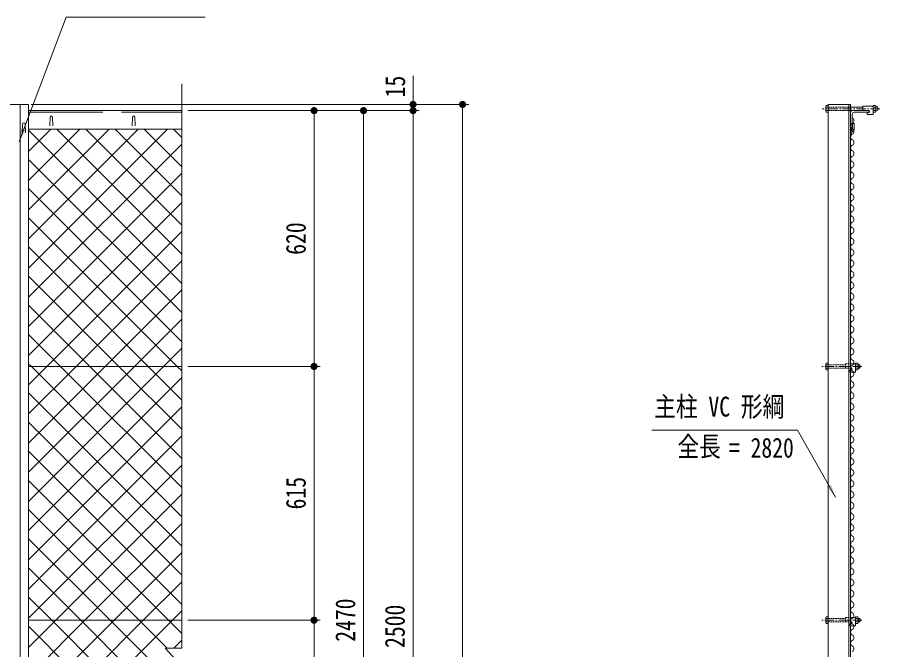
# Model space of a CAD drawing. Units: millimetres, scale not verified. Extents: x -4455 to 4455, y -3150 to 3150.
# Drawn here: x -1298 to 792, y 609 to 2142 of the extents above; entities that cross this region are included whole.
import ezdxf
from ezdxf.enums import TextEntityAlignment as Align

# ---------------------------------------------------------------- set-up
doc = ezdxf.new("R2010")
doc.units = ezdxf.units.MM
doc.header["$LTSCALE"] = 30
for name, pattern in [('DASHED', [7.5, 6, -1.5]), ('USER2', [1.125, 0.75, -0.125, 0.125, -0.125]), ('USER3', [0.1875, 0.125, -0.0625])]:
    doc.linetypes.add(name, pattern=pattern)
for name, color, linetype, lineweight in [('0-0_D-STR-TXT', 3, 'Continuous', 13), ('0-1_D-STR2', 2, 'Continuous', 13), ('0-2_D-STR-DIM', 4, 'Continuous', 13), ('0-3_D-BMK', 2, 'USER2', 13), ('0-4_D-STR1', 1, 'Continuous', 18), ('0-5_D-STR3', 3, 'Continuous', 13), ('0-A_SUNPOU', 1, 'Continuous', 18), ('0-B_7詳細', 3, 'Continuous', 18), ('0-D_1部材', 7, 'Continuous', 9)]:
    doc.layers.add(name, color=color, linetype=linetype, lineweight=lineweight)
doc.styles.add('ＭＳ ゴシック', font='')
doc.styles.get('ＭＳ ゴシック').set_extended_font_data('MS Gothic')

# ---------------------------------------------------------------- blocks, each defined once
blk = doc.blocks.new('M1')
at = {"layer": '0-A_SUNPOU'}
blk.add_line((-7.5, 0), (-57.86, 0), dxfattribs=at)
for points in [[(0, 0), (-7.5, 0), (-7.44, 0.94)], [(0, 0), (-7.44, -0.94), (-7.5, 0)], [(0, 0), (-7.44, 0.94), (-7.26, 1.87)], [(0, 0), (-7.26, -1.87), (-7.44, -0.94)], [(0, 0), (-7.26, 1.87), (-6.97, 2.76)], [(0, 0), (-6.97, -2.76), (-7.26, -1.87)], [(0, 0), (-6.97, 2.76), (-6.57, 3.61)], [(0, 0), (-6.57, -3.61), (-6.97, -2.76)], [(0, 0), (-6.57, 3.61), (-6.07, 4.41)], [(0, 0), (-6.07, -4.41), (-6.57, -3.61)], [(0, 0), (-6.07, 4.41), (-5.47, 5.13)], [(0, 0), (-5.47, -5.13), (-6.07, -4.41)], [(0, 0), (-5.47, 5.13), (-4.78, 5.78)], [(0, 0), (-4.78, -5.78), (-5.47, -5.13)], [(0, 0), (-4.78, 5.78), (-4.02, 6.33)], [(0, 0), (-4.02, -6.33), (-4.78, -5.78)], [(0, 0), (-4.02, 6.33), (-3.19, 6.79)], [(0, 0), (-3.19, -6.79), (-4.02, -6.33)], [(0, 0), (-3.19, 6.79), (-2.32, 7.13)], [(0, 0), (-2.32, -7.13), (-3.19, -6.79)], [(0, 0), (-2.32, 7.13), (-1.41, 7.37)], [(0, 0), (-1.41, -7.37), (-2.32, -7.13)], [(0, 0), (-1.41, 7.37), (-0.47, 7.49)], [(0, 0), (-0.47, -7.49), (-1.41, -7.37)], [(0, 0), (-0.47, 7.49), (0.47, 7.49)], [(0, 0), (0.47, -7.49), (-0.47, -7.49)], [(0, 0), (0.47, 7.49), (1.41, 7.37)], [(0, 0), (1.41, 7.37), (2.32, 7.13)], [(0, 0), (2.32, 7.13), (3.19, 6.79)], [(0, 0), (3.19, 6.79), (4.02, 6.33)], [(0, 0), (4.02, 6.33), (4.78, 5.78)], [(0, 0), (4.78, 5.78), (5.47, 5.13)], [(0, 0), (5.47, 5.13), (6.07, 4.41)], [(0, 0), (6.07, 4.41), (6.57, 3.61)], [(0, 0), (6.57, 3.61), (6.97, 2.76)], [(0, 0), (6.97, 2.76), (7.26, 1.87)], [(0, 0), (7.26, 1.87), (7.44, 0.94)], [(0, 0), (7.44, 0.94), (7.5, 0)], [(0, 0), (1.41, -7.37), (0.47, -7.49)], [(0, 0), (2.32, -7.13), (1.41, -7.37)], [(0, 0), (3.19, -6.79), (2.32, -7.13)], [(0, 0), (4.02, -6.33), (3.19, -6.79)], [(0, 0), (4.78, -5.78), (4.02, -6.33)], [(0, 0), (5.47, -5.13), (4.78, -5.78)], [(0, 0), (6.07, -4.41), (5.47, -5.13)], [(0, 0), (6.57, -3.61), (6.07, -4.41)], [(0, 0), (6.97, -2.76), (6.57, -3.61)], [(0, 0), (7.26, -1.87), (6.97, -2.76)], [(0, 0), (7.44, -0.94), (7.26, -1.87)], [(0, 0), (7.5, 0), (7.44, -0.94)]]:
    blk.add_solid(points, dxfattribs=at)

msp = doc.modelspace()

# ---------------------------------------------------------------- linework, layer by layer
at = {"layer": '0-0_D-STR-TXT', "color": 7, "lineweight": 9}
msp.add_lwpolyline([(-842.9, 2141.81), (-1179.72, 2141.81), (-1293.34, 1841.07)], dxfattribs=at)
at = {"layer": '0-0_D-STR-TXT'}
msp.add_lwpolyline([(239.53, 1140.89), (593.37, 1140.89), (684.83, 978.54)], dxfattribs=at)
at = {"layer": '0-0_D-STR-TXT', "color": 7}
msp.add_solid([(-1294.16, 1838.92), (-1287.57, 1873.31), (-1276.36, 1869.08)], dxfattribs=at)
at = {"layer": '0-0_D-STR-TXT'}
msp.add_solid([(685.96, 976.53), (663.81, 1003.65), (674.25, 1009.53)], dxfattribs=at)
at = {"layer": '0-1_D-STR2'}
for p, q in [((-1270.87, 1816.83), (-1217.18, 1870.52)), ((-1270.87, 1746.12), (-1146.47, 1870.52)), ((-1270.87, 1675.41), (-1075.76, 1870.52)), ((-1270.87, 1604.7), (-1005.05, 1870.52)), ((-1270.87, 1533.99), (-934.34, 1870.52)), ((-899.71, 1496.78), (-1270.87, 1867.94)), ((-899.71, 1567.49), (-1202.74, 1870.52)), ((-899.71, 1638.2), (-1132.03, 1870.52)), ((-899.71, 1708.91), (-1061.32, 1870.52)), ((-899.71, 1779.62), (-990.61, 1870.52)), ((-899.71, 1850.33), (-919.9, 1870.52)), ((-1270.87, 1463.28), (-899.71, 1834.44)), ((-899.71, 1426.07), (-1270.87, 1797.23)), ((-1270.87, 1392.57), (-899.71, 1763.73)), ((-899.71, 1355.36), (-1270.87, 1726.52)), ((-1270.87, 1321.86), (-899.71, 1693.02)), ((-910.58, 1295.52), (-1270.87, 1655.81)), ((-1226.49, 1295.52), (-899.71, 1622.31)), ((-981.29, 1295.52), (-1270.87, 1585.1)), ((-1155.78, 1295.52), (-899.71, 1551.6)), ((-1052.01, 1295.52), (-1270.87, 1514.39)), ((-1122.72, 1295.52), (-1270.87, 1443.68)), ((-1014.36, 1295.52), (-899.71, 1410.18)), ((-1193.43, 1295.52), (-1270.87, 1372.97)), ((-943.65, 1295.52), (-899.71, 1339.47)), ((-1264.14, 1295.52), (-1270.87, 1302.26)), ((-1270.87, 1251.15), (-1226.49, 1295.52)), ((-1270.87, 1180.44), (-1155.78, 1295.52)), ((-1270.87, 1039.01), (-1014.36, 1295.52)), ((-1270.87, 968.3), (-943.65, 1295.52)), ((-899.71, 931.09), (-1264.14, 1295.52)), ((-899.71, 1001.8), (-1193.43, 1295.52)), ((-899.71, 1072.52), (-1122.72, 1295.52)), ((-899.71, 1143.23), (-1052.01, 1295.52)), ((-899.71, 1213.94), (-981.29, 1295.52)), ((-899.71, 1284.65), (-910.58, 1295.52)), ((-1270.87, 897.59), (-899.71, 1268.76)), ((-899.71, 860.38), (-1270.87, 1231.55)), ((-1270.87, 826.88), (-899.71, 1198.05)), ((-899.71, 789.67), (-1270.87, 1160.84)), ((-1270.87, 756.17), (-899.71, 1127.34)), ((-899.71, 718.96), (-1270.87, 1090.13)), ((-1270.87, 685.46), (-899.71, 1056.63)), ((-1134.39, 680.52), (-899.71, 915.21)), ((-1063.68, 680.52), (-899.71, 844.49)), ((-1144.11, 680.52), (-1270.87, 807.28)), ((-992.97, 680.52), (-899.71, 773.78)), ((-1214.82, 680.52), (-1270.87, 736.57)), ((-922.26, 680.52), (-899.71, 703.07)), ((-1270.87, 544.04), (-1134.39, 680.52)), ((-1270.87, 473.33), (-1063.68, 680.52)), ((-1270.87, 402.62), (-992.97, 680.52)), ((-1270.87, 331.91), (-922.26, 680.52)), ((-899.71, 365.41), (-1214.82, 680.52)), ((-899.71, 436.12), (-1144.11, 680.52)), ((-899.71, 294.7), (-1270.87, 665.86)), ((-918.98, 613.09), (-899.71, 632.36))]:
    msp.add_line(p, q, dxfattribs=at)
at = {"layer": '0-1_D-STR2', "color": 7, "lineweight": 9}
for p, q in [((-1270.87, 1295.52), (-899.71, 1295.52)), ((-1270.87, 680.52), (-899.71, 680.52))]:
    msp.add_line(p, q, dxfattribs=at)
at = {"layer": '0-1_D-STR2'}
for points in [[(-1270.87, 1109.73), (-1085.07, 1295.52), (-899.71, 1480.89)], [(-899.71, 648.25), (-931.98, 680.52), (-1270.87, 1019.42)], [(-1270.87, 614.75), (-1205.1, 680.52), (-899.71, 985.92)], [(-935.26, 613.09), (-1002.69, 680.52), (-1270.87, 948.71)], [(-899.71, 506.83), (-1073.4, 680.52), (-1270.87, 878)]]:
    msp.add_lwpolyline(points, dxfattribs=at)
for centre, start, end in [((729.44, 1878.23), 118.07249, 241.92751), ((722.33, 1891.56), 298.07249, 61.92751), ((722.33, 1864.89), 298.07249, 61.92751), ((729.44, 1851.56), 118.07249, 241.92751), ((722.33, 1838.23), 298.07249, 61.92751), ((729.44, 1824.89), 118.07249, 241.92751), ((729.44, 1798.23), 118.07249, 241.92751), ((722.33, 1811.56), 298.07249, 61.92751), ((729.44, 1771.56), 118.07249, 241.92751), ((722.33, 1784.89), 298.07249, 61.92751), ((722.33, 1758.23), 298.07249, 61.92751), ((729.44, 1744.89), 118.07249, 241.92751), ((722.33, 1731.56), 298.07249, 61.92751), ((729.44, 1718.23), 118.07249, 241.92751), ((729.44, 1691.56), 118.07249, 241.92751), ((722.33, 1704.89), 298.07249, 61.92751), ((722.33, 1678.23), 298.07249, 61.92751), ((729.44, 1664.89), 118.07249, 241.92751), ((722.33, 1651.56), 298.07249, 61.92751), ((729.44, 1638.23), 118.07249, 241.92751), ((722.33, 1624.89), 298.07249, 61.92751), ((729.44, 1611.56), 118.07249, 241.92751), ((729.44, 1584.89), 118.07249, 241.92751), ((722.33, 1598.23), 298.07249, 61.92751), ((722.33, 1571.56), 298.07249, 61.92751), ((729.44, 1558.23), 118.07249, 241.92751), ((722.33, 1544.89), 298.07249, 61.92751), ((729.44, 1531.56), 118.07249, 241.92751), ((729.44, 1504.89), 118.07249, 241.92751), ((722.33, 1518.23), 298.07249, 61.92751), ((729.44, 1478.23), 118.07249, 241.92751), ((722.33, 1491.56), 298.07249, 61.92751), ((722.33, 1464.89), 298.07249, 61.92751), ((729.44, 1451.56), 118.07249, 241.92751), ((722.33, 1438.23), 298.07249, 61.92751), ((729.44, 1424.89), 118.07249, 241.92751), ((729.44, 1398.23), 118.07249, 241.92751), ((722.33, 1411.56), 298.07249, 61.92751), ((722.33, 1384.89), 298.07249, 61.92751), ((729.44, 1371.56), 118.07249, 241.92751), ((722.33, 1358.23), 298.07249, 61.92751), ((729.44, 1344.89), 118.07249, 241.92751), ((722.33, 1331.56), 298.07249, 61.92751), ((729.44, 1318.23), 118.07249, 241.92751), ((729.44, 1291.56), 118.07249, 241.92751), ((722.33, 1304.89), 298.07249, 61.92751), ((722.33, 1278.23), 298.07249, 61.92751), ((729.44, 1264.89), 118.07249, 241.92751), ((722.33, 1251.56), 298.07249, 61.92751), ((729.44, 1238.23), 118.07249, 241.92751), ((729.44, 1211.56), 118.07249, 241.92751), ((722.33, 1224.89), 298.07249, 61.92751), ((722.33, 1198.23), 298.07249, 61.92751), ((729.44, 1184.89), 118.07249, 241.92751), ((722.33, 1171.56), 298.07249, 61.92751), ((729.44, 1158.23), 118.07249, 241.92751), ((722.33, 1144.89), 298.07249, 61.92751), ((729.44, 1131.56), 118.07249, 241.92751), ((729.44, 1104.89), 118.07249, 241.92751), ((722.33, 1118.23), 298.07249, 61.92751), ((722.33, 1091.56), 298.07249, 61.92751), ((729.44, 1078.23), 118.07249, 241.92751), ((722.33, 1064.89), 298.07249, 61.92751), ((729.44, 1051.56), 118.07249, 241.92751), ((729.44, 1024.89), 118.07249, 241.92751), ((722.33, 1038.23), 298.07249, 61.92751), ((729.44, 998.23), 118.07249, 241.92751), ((722.33, 1011.56), 298.07249, 61.92751), ((722.33, 984.89), 298.07249, 61.92751), ((729.44, 971.56), 118.07249, 241.92751), ((722.33, 958.23), 298.07249, 61.92751), ((729.44, 944.89), 118.07249, 241.92751), ((729.44, 918.23), 118.07249, 241.92751), ((722.33, 931.56), 298.07249, 61.92751), ((722.33, 904.89), 298.07249, 61.92751), ((729.44, 891.56), 118.07249, 241.92751), ((722.33, 878.23), 298.07249, 61.92751), ((729.44, 864.89), 118.07249, 241.92751), ((722.33, 851.56), 298.07249, 61.92751), ((729.44, 838.23), 118.07249, 241.92751), ((729.44, 811.56), 118.07249, 241.92751), ((722.33, 824.89), 298.07249, 61.92751), ((722.33, 798.23), 298.07249, 61.92751), ((729.44, 784.89), 118.07249, 241.92751), ((722.33, 771.56), 298.07249, 61.92751), ((729.44, 758.23), 118.07249, 241.92751), ((729.44, 731.56), 118.07249, 241.92751), ((722.33, 744.89), 298.07249, 61.92751), ((729.44, 704.89), 118.07249, 241.92751), ((722.33, 718.23), 298.07249, 61.92751), ((722.33, 691.56), 298.07249, 61.92751), ((729.44, 678.23), 118.07249, 241.92751), ((722.33, 664.89), 298.07249, 61.92751), ((729.44, 651.56), 118.07249, 241.92751), ((729.44, 624.89), 118.07249, 241.92751), ((722.33, 638.23), 298.07249, 61.92751), ((722.33, 611.56), 298.07249, 61.92751)]:
    msp.add_arc(centre, 7.56, start, end, dxfattribs=at)
at = {"layer": '0-2_D-STR-DIM', "color": 1, "lineweight": 18}
for p, q in [((-338.86, 1965.02), (-338.86, 1999.52)), ((-1264.36, 1930.52), (-323.86, 1930.52)), ((-1264.36, 1930.52), (-203.86, 1930.52)), ((-338.86, 1915.52), (-338.86, 1930.52)), ((-884.71, 1915.52), (-443.86, 1915.52)), ((-884.71, 1915.52), (-323.86, 1915.52)), ((-884.71, 1915.52), (-323.86, 1915.52)), ((-884.71, 1915.52), (-563.86, 1915.52)), ((-218.86, 1896.02), (-218.86, -854.98)), ((-578.86, 1330.02), (-578.86, 1881.02)), ((-458.86, -519.98), (-458.86, 1881.02)), ((-338.86, 1881.02), (-338.86, 1846.52)), ((-338.86, 1881.02), (-338.86, -549.98)), ((-884.71, 1295.52), (-563.86, 1295.52)), ((-884.71, 1295.52), (-563.86, 1295.52)), ((-578.86, 715.02), (-578.86, 1261.02)), ((-884.71, 680.52), (-563.86, 680.52)), ((-884.71, 680.52), (-563.86, 680.52)), ((-578.86, 646.02), (-578.86, 100.02))]:
    msp.add_line(p, q, dxfattribs=at)
at = {"layer": '0-2_D-STR-DIM'}
for p, q in [((-899.71, 1980.62), (-899.71, 613.09)), ((-939.71, 613.09), (-859.71, 526.93)), ((-899.71, 613.09), (-939.71, 613.09))]:
    msp.add_line(p, q, dxfattribs=at)
at = {"layer": '0-3_D-BMK'}
for p, q in [((792.38, 1919.98), (652.93, 1919.98)), ((749.3, 1295.52), (651.81, 1295.52)), ((749.3, 680.52), (651.81, 680.52))]:
    msp.add_line(p, q, dxfattribs=at)
at = {"layer": '0-4_D-STR1'}
for p, q in [((-1360.87, 1930.52), (-1270.87, 1930.52)), ((-1290.87, 1930.52), (-1290.87, -889.48)), ((-1270.87, 1930.52), (-1270.87, -889.48)), ((667.69, 1930.52), (667.69, -889.48)), ((667.69, 1930.52), (721.69, 1930.52)), ((717.69, 1930.52), (717.69, -889.48)), ((721.69, 1930.52), (721.69, -889.48)), ((-1270.87, 1915.52), (-899.71, 1915.52)), ((721.69, 1870.52), (721.69, 1910.52)), ((725.69, 1872.52), (725.69, 1906.52)), ((729.19, 1915.52), (759.19, 1915.52)), ((730.69, 1911.52), (764.69, 1911.52)), ((766.69, 1915.52), (766.69, 1913.52)), ((-1286.12, 1862.52), (-1285.37, 1883.02)), ((-1278.62, 1862.52), (-1279.37, 1883.02)), ((-1219.62, 1879.02), (-1218.87, 1899.52)), ((-1212.12, 1879.02), (-1212.87, 1899.52)), ((-1019.62, 1879.02), (-1018.87, 1899.52)), ((-1012.12, 1879.02), (-1012.87, 1899.52)), ((726.42, 1884.57), (726.42, 1870.74)), ((730.42, 1884.57), (726.42, 1884.57)), ((730.42, 1884.57), (730.42, 1869.49)), ((-1270.87, 1870.52), (-899.71, 1870.52)), ((721.69, 1865.02), (726.42, 1870.74)), ((721.69, 1870.52), (723.69, 1870.52)), ((721.74, 1859), (730.42, 1869.49))]:
    msp.add_line(p, q, dxfattribs=at)
at = {"layer": '0-4_D-STR1', "linetype": 'DASHED'}
msp.add_line((-1270.87, 1911.52), (-899.71, 1911.52), dxfattribs=at)
at = {"layer": '0-4_D-STR1'}
for centre, radius, start, end in [((-1215.87, 1899.52), 3, 0, 180), ((-1015.87, 1899.52), 3, 0, 180), ((726.69, 1910.52), 5, 90, 180), ((730.69, 1906.52), 5, 90, 180), ((764.69, 1913.52), 2, 270, 0), ((-1282.37, 1883.02), 3, 0, 180), ((723.69, 1872.52), 2, 270, 0)]:
    msp.add_arc(centre, radius, start, end, dxfattribs=at)
at = {"layer": '0-5_D-STR3'}
for p, q in [((661.29, 1925.9), (662.39, 1927.82)), ((661.29, 1925.9), (661.29, 1914.06)), ((661.97, 1923.98), (667.69, 1923.98)), ((662.39, 1927.82), (667.69, 1927.82)), ((667.69, 1927.82), (667.69, 1912.14)), ((721.69, 1923.98), (751.54, 1923.98)), ((751.5, 1926.3), (776.5, 1926.3)), ((751.5, 1926.3), (751.5, 1915.8)), ((776.5, 1912.14), (776.5, 1927.82)), ((776.5, 1926.3), (776.5, 1906.3)), ((782.21, 1923.98), (776.5, 1923.98)), ((782.9, 1914.06), (782.9, 1925.9)), ((661.97, 1915.98), (667.69, 1915.98)), ((716.78, 1915.98), (751.5, 1915.98)), ((751.5, 1915.8), (766.25, 1915.8)), ((761.5, 1911.3), (766.25, 1911.3)), ((761.5, 1911.3), (761.5, 1906.3)), ((761.5, 1906.3), (776.5, 1906.3)), ((782.21, 1915.98), (776.5, 1915.98)), ((781.79, 1912.14), (776.5, 1912.14)), ((782.9, 1914.06), (781.79, 1912.14)), ((661.29, 1301.44), (662.39, 1303.36)), ((661.29, 1289.6), (661.29, 1301.44)), ((661.97, 1299.52), (667.69, 1299.52)), ((662.39, 1303.36), (667.69, 1303.36)), ((667.69, 1287.68), (667.69, 1303.36)), ((721.69, 1301.85), (733.76, 1301.85)), ((733.76, 1287.68), (733.76, 1303.36)), ((733.76, 1301.85), (733.76, 1281.85)), ((739.47, 1299.52), (733.76, 1299.52)), ((740.16, 1289.6), (740.16, 1301.44)), ((740.16, 1299.52), (743.71, 1299.52)), ((743.71, 1291.52), (743.71, 1299.52)), ((661.29, 1289.6), (662.39, 1287.68)), ((661.97, 1291.52), (667.69, 1291.52)), ((662.39, 1287.68), (667.69, 1287.68)), ((719.56, 1286.85), (723.51, 1286.85)), ((719.56, 1281.85), (733.76, 1281.85)), ((721.69, 1291.35), (723.51, 1291.35)), ((739.47, 1291.52), (733.76, 1291.52)), ((739.05, 1287.68), (733.76, 1287.68)), ((740.16, 1289.6), (739.05, 1287.68)), ((740.16, 1291.52), (743.71, 1291.52)), ((661.29, 686.44), (662.39, 688.36)), ((661.29, 674.6), (661.29, 686.44)), ((661.29, 674.6), (662.39, 672.68)), ((661.97, 684.52), (667.69, 684.52)), ((661.97, 676.52), (667.69, 676.52)), ((662.39, 688.36), (667.69, 688.36)), ((662.39, 672.68), (667.69, 672.68)), ((667.69, 672.68), (667.69, 688.36)), ((719.56, 671.85), (723.51, 671.85)), ((721.69, 686.85), (733.76, 686.85)), ((721.69, 676.35), (723.51, 676.35)), ((733.76, 672.68), (733.76, 688.36)), ((733.76, 686.85), (733.76, 666.85)), ((739.47, 684.52), (733.76, 684.52)), ((739.47, 676.52), (733.76, 676.52)), ((739.05, 672.68), (733.76, 672.68)), ((740.16, 674.6), (739.05, 672.68)), ((740.16, 674.6), (740.16, 686.44)), ((740.16, 684.52), (743.71, 684.52)), ((740.16, 676.52), (743.71, 676.52)), ((743.71, 676.52), (743.71, 684.52)), ((719.56, 666.85), (733.76, 666.85))]:
    msp.add_line(p, q, dxfattribs=at)
at = {"layer": '0-5_D-STR3', "color": 1, "linetype": 'USER3'}
for p, q in [((667.69, 1923.98), (721.69, 1923.98)), ((667.69, 1915.98), (721.69, 1915.98)), ((667.69, 1299.52), (709.56, 1299.52)), ((709.56, 1301.85), (709.56, 1291.35)), ((709.56, 1301.85), (721.69, 1301.85)), ((667.69, 1291.52), (709.56, 1291.52)), ((709.56, 1291.35), (721.69, 1291.35)), ((719.56, 1286.85), (719.56, 1281.85)), ((667.69, 684.52), (709.56, 684.52)), ((667.69, 676.52), (709.56, 676.52)), ((709.56, 686.85), (709.56, 676.35)), ((709.56, 686.85), (721.69, 686.85)), ((709.56, 676.35), (721.69, 676.35)), ((719.56, 671.85), (719.56, 666.85))]:
    msp.add_line(p, q, dxfattribs=at)
at = {"layer": '0-5_D-STR3', "color": 1}
for p, q in [((740.16, 1298.72), (744.11, 1298.72)), ((740.16, 1292.32), (744.11, 1292.32)), ((740.16, 683.72), (744.11, 683.72)), ((740.16, 677.32), (744.11, 677.32))]:
    msp.add_line(p, q, dxfattribs=at)
at = {"layer": '0-5_D-STR3'}
for points in [[(782.9, 1925.9), (781.79, 1927.82), (776.5, 1927.82)], [(661.29, 1914.06), (662.39, 1912.14), (667.69, 1912.14)], [(740.16, 1301.44), (739.05, 1303.36), (733.76, 1303.36)], [(740.16, 686.44), (739.05, 688.36), (733.76, 688.36)]]:
    msp.add_lwpolyline(points, dxfattribs=at)
for centre, radius, start, end in [((664.32, 1925.9), 3.03, 180, 219.3382), ((673.29, 1919.98), 12, 160.52878, 199.47122), ((779.87, 1925.9), 3.03, 320.6618, 0), ((770.9, 1919.98), 12, 340.52878, 19.47122), ((782.11, 1919.98), 5.97, 277.58062, 82.41938), ((664.32, 1914.06), 3.03, 140.6618, 180), ((766.25, 1913.55), 2.25, 270, 90), ((779.87, 1914.06), 3.03, 0, 39.3382), ((664.31, 1301.44), 3.03, 180, 219.3382), ((673.29, 1295.52), 12, 160.52878, 199.47122), ((737.13, 1301.44), 3.03, 320.6618, 0), ((728.16, 1295.52), 12, 340.52878, 19.47122), ((736.78, 1295.52), 8, 330, 30), ((664.31, 1289.6), 3.03, 140.6618, 180), ((723.51, 1289.1), 2.25, 270, 90), ((737.13, 1289.6), 3.03, 0, 39.3382), ((664.31, 686.44), 3.03, 180, 219.3382), ((664.31, 674.6), 3.03, 140.6618, 180), ((673.29, 680.52), 12, 160.52878, 199.47122), ((723.51, 674.1), 2.25, 270, 90), ((737.13, 686.44), 3.03, 320.6618, 0), ((728.16, 680.52), 12, 340.52878, 19.47122), ((737.13, 674.6), 3.03, 0, 39.3382), ((736.78, 680.52), 8, 330, 30)]:
    msp.add_arc(centre, radius, start, end, dxfattribs=at)
at = {"layer": '0-B_7詳細', "color": 7, "lineweight": 9}
for p, q in [((721.69, 1286.85), (721.69, 1281.85)), ((721.69, 671.85), (721.69, 666.85))]:
    msp.add_line(p, q, dxfattribs=at)
at = {"layer": '0-D_1部材'}
msp.add_line((726.69, 1915.52), (766.69, 1915.52), dxfattribs=at)

# ---------------------------------------------------------------- block references
at = {"layer": '0-2_D-STR-DIM', "xscale": 1.15, "yscale": 1.15}
for p, rotation in [((-338.86, 1930.52), 270), ((-578.86, 1915.52), 90), ((-458.86, 1915.52), 90), ((-338.86, 1915.52), 90), ((-338.86, 1915.52), 90), ((-218.86, 1930.52), 90), ((-578.86, 1295.52), 270), ((-578.86, 1295.52), 90), ((-578.86, 680.52), 270), ((-578.86, 680.52), 90)]:
    msp.add_blockref('M1', p, dxfattribs=dict(at, rotation=rotation))

# ---------------------------------------------------------------- texts
at = {"layer": '0-0_D-STR-TXT', "style": 'ＭＳ ゴシック', "width": 0.8}
for s, p in [('主柱 VC 形綱', (245.83, 1159.69)), ('全長', (302.07, 1063.01)), ('= 2820', (426.8, 1060.03))]:
    msp.add_text(s, height=48.17, dxfattribs=at).set_placement(p, align=Align.BOTTOM_LEFT)
at = {"layer": '0-2_D-STR-DIM', "color": 3, "style": 'ＭＳ ゴシック', "width": 0.8}
for s, p in [('15', (-343.74, 1947.7)), ('620', (-584.6, 1566.12)), ('615', (-584.6, 949.14)), ('2470', (-464.6, 628.32)), ('2500', (-344.6, 613.32))]:
    msp.add_text(s, height=48.17, rotation=90, dxfattribs=at).set_placement(p, align=Align.BOTTOM_LEFT)

doc.saveas('drawing.dxf')
